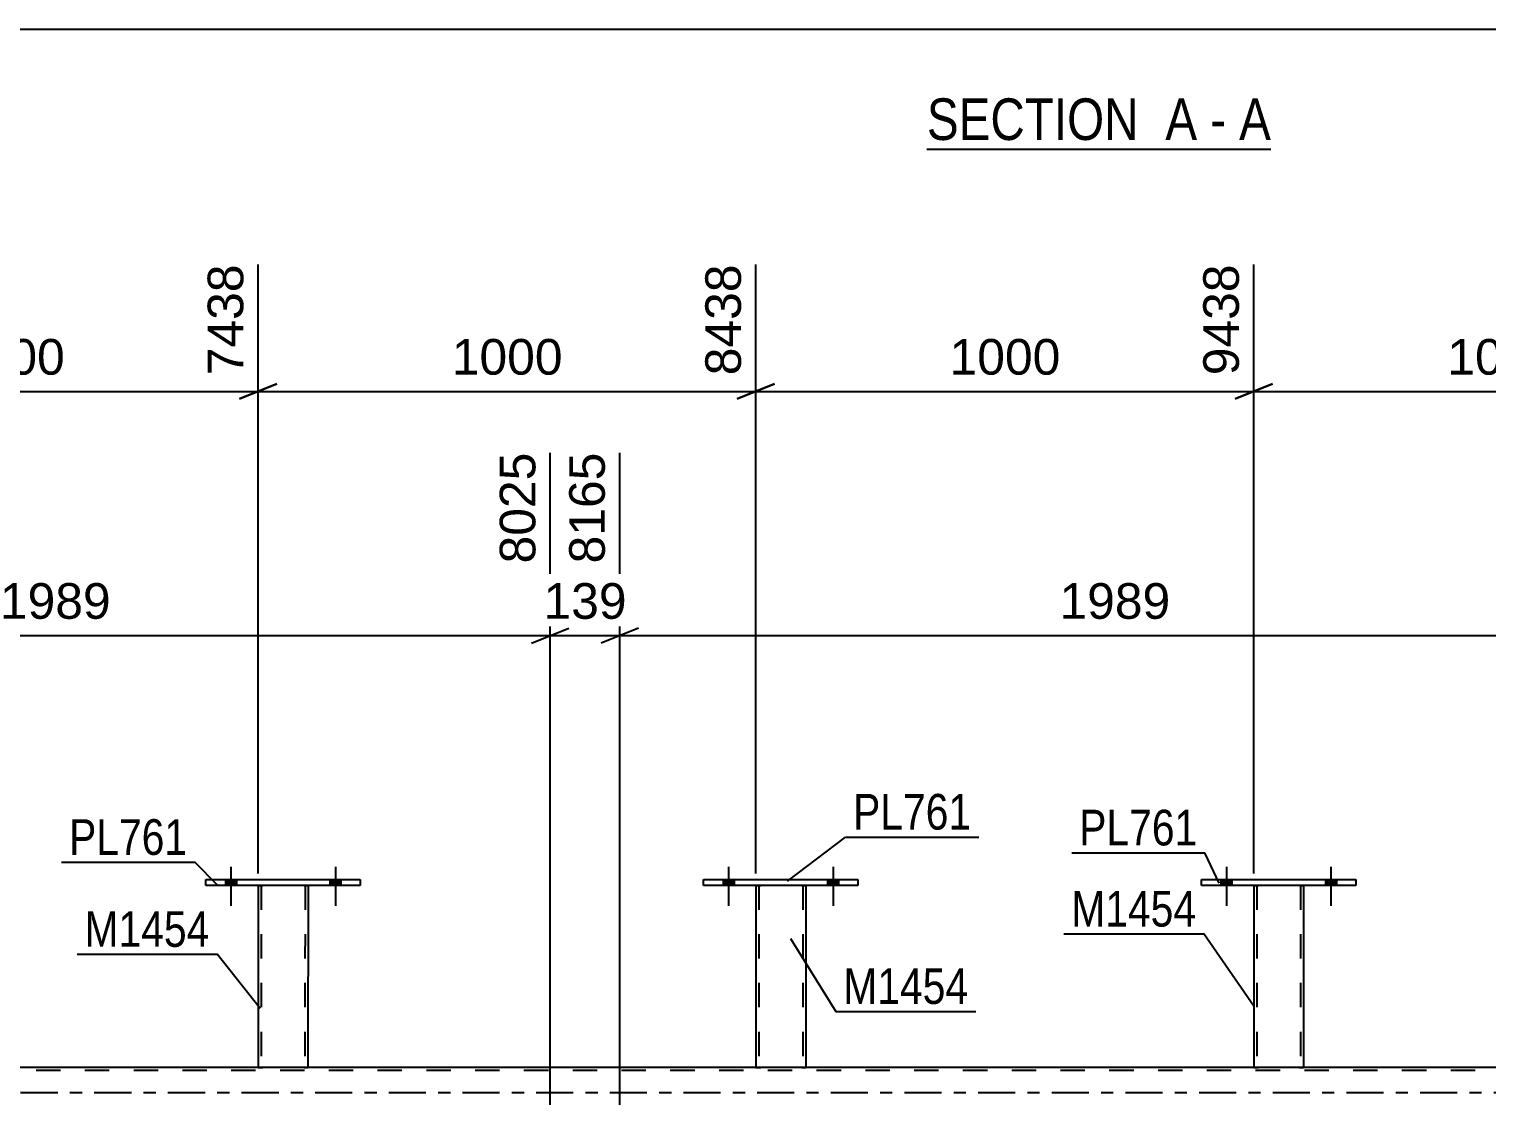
# Model space of a CAD drawing. Header units: millimetres. Extents: x -47 to 794, y -421 to 173.
# Drawn here: x 277.2 to 394.3, y -1 to 85.4 of the extents above; entities that cross this region are included whole.
import ezdxf

# ---------------------------------------------------------------- set-up
doc = ezdxf.new("R2010")
doc.units = ezdxf.units.MM
doc.linetypes.add('DXK_LINE_DOT2', pattern=[3.9198, 1.9599, -1.9599])
doc.linetypes.add('DXK_LINE_DOT3', pattern=[5.9187, 2.979, -0.9799, 0.9799, -0.9799])
doc.styles.add('Arial', font='arial.ttf', dxfattribs={"height": 0.2})
doc.styles.add('Arial Narrow', font='ARIALN.TTF', dxfattribs={"height": 0.2})

# ---------------------------------------------------------------- blocks, each defined once
blk = doc.blocks.new('Unknown-203724041-12 - 2543')
at = {"color": 6, "linetype": 'Continuous'}
blk.add_line((349.33, 75.79), (376.98, 75.79), dxfattribs=at)
at = {"color": 0, "linetype": 'Continuous'}
for points in [[(367.44, 76.54), (367.44, 80.04), (349.33, 80.04), (349.33, 76.54)], [(371.05, 76.54), (371.05, 80.04), (368.49, 80.04), (368.49, 76.54)], [(373.37, 76.54), (373.37, 80.04), (372.1, 80.04), (372.1, 76.54)], [(376.98, 76.54), (376.98, 80.04), (374.42, 80.04), (374.42, 76.54)]]:
    blk.add_wipeout(points, dxfattribs=at)
at = {"color": 7, "linetype": 'Continuous', "style": 'Arial Narrow'}
for s, p in [('SECTION ', (349.33, 76.54)), ('A', (368.49, 76.54)), ('A', (374.42, 76.54)), ('-', (372.1, 76.54))]:
    blk.add_text(s, height=3.34, dxfattribs=at).set_placement(p)
blk = doc.blocks.new('Bolt-203724041-3532 - 3466')
at = {"linetype": 'Continuous'}
for points in [[(292.96, 16.64), (293.84, 16.64), (293.84, 17.12), (292.96, 17.12)], [(301.36, 16.64), (302.24, 16.64), (302.24, 17.12), (301.36, 17.12)]]:
    blk.add_hatch(color=1, dxfattribs=at).paths.add_polyline_path(points)
at = {"color": 1, "linetype": 'Continuous'}
for p, q in [((293.4, 18.12), (293.4, 15)), ((301.8, 18.12), (301.8, 15)), ((292.96, 17.12), (292.96, 16.64)), ((293.84, 17.12), (293.84, 16.64)), ((301.36, 17.12), (301.36, 16.64)), ((302.24, 17.12), (302.24, 16.64))]:
    blk.add_line(p, q, dxfattribs=at)
blk = doc.blocks.new('Part-203724041-3563 - 3466')
at = {"color": 7, "linetype": 'DXK_LINE_DOT2'}
for p, q in [((718.73, 1.76), (33.84, 1.76)), ((299.59, 2), (299.11, 2)), ((339.59, 2), (339.11, 2)), ((379.59, 2), (379.11, 2))]:
    blk.add_line(p, q, dxfattribs=at)
at = {"color": 2, "linetype": 'Continuous'}
for p, q in [((299.11, 2), (259.59, 2)), ((339.11, 2), (299.59, 2)), ((379.11, 2), (339.59, 2)), ((419.11, 2), (379.59, 2))]:
    blk.add_line(p, q, dxfattribs=at)
at = {"color": 7, "linetype": 'DXK_LINE_DOT3'}
blk.add_line((33.84, 0), (728.53, 0), dxfattribs=at)
blk = doc.blocks.new('Bolt-203724041-3528 - 3466')
at = {"linetype": 'Continuous'}
for points in [[(372.96, 16.64), (373.84, 16.64), (373.84, 17.12), (372.96, 17.12)], [(381.36, 16.64), (382.24, 16.64), (382.24, 17.12), (381.36, 17.12)]]:
    blk.add_hatch(color=1, dxfattribs=at).paths.add_polyline_path(points)
at = {"color": 1, "linetype": 'Continuous'}
for p, q in [((373.4, 18.12), (373.4, 15)), ((381.8, 18.12), (381.8, 15)), ((372.96, 17.12), (372.96, 16.64)), ((373.84, 17.12), (373.84, 16.64)), ((381.36, 17.12), (381.36, 16.64)), ((382.24, 17.12), (382.24, 16.64))]:
    blk.add_line(p, q, dxfattribs=at)
blk = doc.blocks.new('Bolt-203724041-3529 - 3466')
at = {"linetype": 'Continuous'}
for points in [[(372.96, 16.64), (373.84, 16.64), (373.84, 17.12), (372.96, 17.12)], [(381.36, 16.64), (382.24, 16.64), (382.24, 17.12), (381.36, 17.12)]]:
    blk.add_hatch(color=1, dxfattribs=at).paths.add_polyline_path(points)
at = {"color": 1, "linetype": 'Continuous'}
for p, q in [((373.4, 18.12), (373.4, 15)), ((381.8, 18.12), (381.8, 15)), ((372.96, 17.12), (372.96, 16.64)), ((373.84, 17.12), (373.84, 16.64)), ((381.36, 17.12), (381.36, 16.64)), ((382.24, 17.12), (382.24, 16.64))]:
    blk.add_line(p, q, dxfattribs=at)
blk = doc.blocks.new('Bolt-203724041-3530 - 3466')
at = {"linetype": 'Continuous'}
for points in [[(332.95, 16.64), (333.83, 16.64), (333.83, 17.12), (332.95, 17.12)], [(341.35, 16.64), (342.23, 16.64), (342.23, 17.12), (341.35, 17.12)]]:
    blk.add_hatch(color=1, dxfattribs=at).paths.add_polyline_path(points)
at = {"color": 1, "linetype": 'Continuous'}
for p, q in [((333.39, 18.12), (333.39, 15)), ((341.79, 18.12), (341.79, 15)), ((332.95, 17.12), (332.95, 16.64)), ((333.83, 17.12), (333.83, 16.64)), ((341.35, 17.12), (341.35, 16.64)), ((342.23, 17.12), (342.23, 16.64))]:
    blk.add_line(p, q, dxfattribs=at)
blk = doc.blocks.new('Bolt-203724041-3531 - 3466')
at = {"linetype": 'Continuous'}
for points in [[(332.95, 16.64), (333.83, 16.64), (333.83, 17.12), (332.95, 17.12)], [(341.35, 16.64), (342.23, 16.64), (342.23, 17.12), (341.35, 17.12)]]:
    blk.add_hatch(color=1, dxfattribs=at).paths.add_polyline_path(points)
at = {"color": 1, "linetype": 'Continuous'}
for p, q in [((333.39, 18.12), (333.39, 15)), ((341.79, 18.12), (341.79, 15)), ((332.95, 17.12), (332.95, 16.64)), ((333.83, 17.12), (333.83, 16.64)), ((341.35, 17.12), (341.35, 16.64)), ((342.23, 17.12), (342.23, 16.64))]:
    blk.add_line(p, q, dxfattribs=at)
blk = doc.blocks.new('Bolt-203724041-3533 - 3466')
at = {"linetype": 'Continuous'}
for points in [[(292.96, 16.64), (293.84, 16.64), (293.84, 17.12), (292.96, 17.12)], [(301.36, 16.64), (302.24, 16.64), (302.24, 17.12), (301.36, 17.12)]]:
    blk.add_hatch(color=1, dxfattribs=at).paths.add_polyline_path(points)
at = {"color": 1, "linetype": 'Continuous'}
for p, q in [((293.4, 18.12), (293.4, 15)), ((301.8, 18.12), (301.8, 15)), ((292.96, 17.12), (292.96, 16.64)), ((293.84, 17.12), (293.84, 16.64)), ((301.36, 17.12), (301.36, 16.64)), ((302.24, 17.12), (302.24, 16.64))]:
    blk.add_line(p, q, dxfattribs=at)
blk = doc.blocks.new('Part-203724041-3698 - 3466')
at = {"color": 2, "linetype": 'Continuous'}
for p, q in [((371.4, 16.64), (371.4, 17.12)), ((371.4, 17.12), (383.8, 17.12)), ((383.8, 16.64), (371.4, 16.64)), ((383.8, 17.12), (383.8, 16.64))]:
    blk.add_line(p, q, dxfattribs=at)
blk = doc.blocks.new('Part-203724041-3703 - 3466')
at = {"color": 2, "linetype": 'Continuous'}
for p, q in [((375.6, 16.64), (375.59, 2)), ((379.6, 16.64), (379.59, 2)), ((375.63, 2), (375.59, 2)), ((375.73, 2), (375.63, 2)), ((375.89, 2), (375.73, 2)), ((379.3, 2), (375.89, 2)), ((379.45, 2), (379.3, 2)), ((379.56, 2), (379.45, 2)), ((379.59, 2), (379.56, 2))]:
    blk.add_line(p, q, dxfattribs=at)
at = {"color": 7, "linetype": 'DXK_LINE_DOT2'}
for p, q in [((375.6, 16.64), (375.6, 16.64)), ((375.6, 16.64), (375.6, 16.64)), ((375.6, 16.64), (375.6, 16.64)), ((375.63, 16.64), (375.6, 16.64)), ((375.6, 16.64), (375.63, 16.64)), ((375.74, 16.64), (375.63, 16.64)), ((375.63, 16.64), (375.74, 16.64)), ((375.89, 16.64), (375.74, 16.64)), ((375.74, 16.64), (375.89, 16.64)), ((375.84, 16.64), (375.83, 2)), ((375.84, 16.64), (375.84, 16.64)), ((375.86, 16.64), (375.84, 16.64)), ((375.84, 16.64), (375.86, 16.64)), ((375.91, 16.64), (375.86, 16.64)), ((375.86, 16.64), (375.91, 16.64)), ((379.3, 16.64), (375.89, 16.64)), ((379.3, 16.64), (375.89, 16.64)), ((379.21, 16.64), (375.91, 16.64)), ((375.91, 16.64), (375.98, 16.64)), ((379.29, 16.64), (375.98, 16.64)), ((379.29, 16.64), (379.21, 16.64)), ((379.34, 16.64), (379.29, 16.64)), ((379.29, 16.64), (379.34, 16.64)), ((379.3, 16.64), (379.46, 16.64)), ((379.46, 16.64), (379.3, 16.64)), ((379.36, 16.64), (379.34, 16.64)), ((379.34, 16.64), (379.36, 16.64)), ((379.36, 16.64), (379.35, 2)), ((379.36, 16.64), (379.36, 16.64)), ((379.46, 16.64), (379.56, 16.64)), ((379.56, 16.64), (379.46, 16.64)), ((379.56, 16.64), (379.6, 16.64)), ((379.6, 16.64), (379.56, 16.64)), ((379.6, 16.64), (379.6, 16.64)), ((379.6, 16.64), (379.6, 16.64)), ((379.6, 16.64), (379.6, 16.64)), ((375.59, 2), (375.63, 2)), ((375.63, 2), (375.73, 2)), ((375.73, 2), (375.89, 2)), ((375.83, 2), (375.85, 2)), ((375.83, 2), (375.85, 2)), ((379.2, 2), (375.85, 2)), ((375.85, 2), (375.89, 2)), ((379.3, 2), (375.89, 2)), ((375.89, 2), (375.9, 2)), ((375.9, 2), (375.98, 2)), ((379.28, 2), (375.98, 2)), ((379.28, 2), (379.2, 2)), ((379.33, 2), (379.28, 2)), ((379.28, 2), (379.33, 2)), ((379.3, 2), (379.45, 2)), ((379.35, 2), (379.33, 2)), ((379.33, 2), (379.35, 2)), ((379.45, 2), (379.56, 2)), ((379.56, 2), (379.59, 2))]:
    blk.add_line(p, q, dxfattribs=at)
blk = doc.blocks.new('Part-203724041-3708 - 3466')
at = {"color": 2, "linetype": 'Continuous'}
for p, q in [((331.39, 16.64), (331.39, 17.12)), ((331.39, 17.12), (343.79, 17.12)), ((343.79, 16.64), (331.39, 16.64)), ((343.79, 17.12), (343.79, 16.64))]:
    blk.add_line(p, q, dxfattribs=at)
blk = doc.blocks.new('Part-203724041-3713 - 3466')
at = {"color": 2, "linetype": 'Continuous'}
for p, q in [((335.59, 16.64), (335.59, 2)), ((339.59, 16.64), (339.59, 2)), ((335.63, 2), (335.59, 2)), ((335.73, 2), (335.63, 2)), ((335.89, 2), (335.73, 2)), ((339.29, 2), (335.89, 2)), ((339.45, 2), (339.29, 2)), ((339.55, 2), (339.45, 2)), ((339.59, 2), (339.55, 2))]:
    blk.add_line(p, q, dxfattribs=at)
at = {"color": 7, "linetype": 'DXK_LINE_DOT2'}
for p, q in [((335.59, 16.64), (335.59, 16.64)), ((335.59, 16.64), (335.59, 16.64)), ((335.59, 16.64), (335.59, 16.64)), ((335.63, 16.64), (335.59, 16.64)), ((335.59, 16.64), (335.63, 16.64)), ((335.74, 16.64), (335.63, 16.64)), ((335.63, 16.64), (335.74, 16.64)), ((335.89, 16.64), (335.74, 16.64)), ((335.74, 16.64), (335.89, 16.64)), ((335.83, 16.64), (335.83, 16.64)), ((335.83, 16.64), (335.83, 2)), ((335.85, 16.64), (335.83, 16.64)), ((335.83, 16.64), (335.85, 16.64)), ((335.9, 16.64), (335.85, 16.64)), ((335.85, 16.64), (335.9, 16.64)), ((339.3, 16.64), (335.89, 16.64)), ((339.3, 16.64), (335.89, 16.64)), ((339.21, 16.64), (335.9, 16.64)), ((335.9, 16.64), (335.98, 16.64)), ((339.28, 16.64), (335.98, 16.64)), ((339.28, 16.64), (339.21, 16.64)), ((339.34, 16.64), (339.28, 16.64)), ((339.28, 16.64), (339.34, 16.64)), ((339.3, 16.64), (339.45, 16.64)), ((339.45, 16.64), (339.3, 16.64)), ((339.35, 16.64), (339.34, 16.64)), ((339.34, 16.64), (339.35, 16.64)), ((339.35, 16.64), (339.35, 16.64)), ((339.35, 16.64), (339.35, 2)), ((339.45, 16.64), (339.56, 16.64)), ((339.56, 16.64), (339.45, 16.64)), ((339.56, 16.64), (339.59, 16.64)), ((339.59, 16.64), (339.56, 16.64)), ((339.59, 16.64), (339.59, 16.64)), ((339.59, 16.64), (339.59, 16.64)), ((339.59, 16.64), (339.59, 16.64)), ((335.59, 2), (335.63, 2)), ((335.63, 2), (335.73, 2)), ((335.73, 2), (335.89, 2)), ((335.83, 2), (335.85, 2)), ((335.83, 2), (335.85, 2)), ((339.2, 2), (335.85, 2)), ((335.85, 2), (335.89, 2)), ((339.29, 2), (335.89, 2)), ((335.89, 2), (335.9, 2)), ((335.9, 2), (335.98, 2)), ((339.28, 2), (335.98, 2)), ((339.28, 2), (339.2, 2)), ((339.33, 2), (339.28, 2)), ((339.28, 2), (339.33, 2)), ((339.29, 2), (339.45, 2)), ((339.35, 2), (339.33, 2)), ((339.33, 2), (339.35, 2)), ((339.45, 2), (339.55, 2)), ((339.55, 2), (339.59, 2))]:
    blk.add_line(p, q, dxfattribs=at)
blk = doc.blocks.new('Part-203724041-3718 - 3466')
at = {"color": 2, "linetype": 'Continuous'}
for p, q in [((291.4, 16.64), (291.4, 17.12)), ((291.4, 17.12), (303.8, 17.12)), ((303.8, 16.64), (291.4, 16.64)), ((303.8, 17.12), (303.8, 16.64))]:
    blk.add_line(p, q, dxfattribs=at)
blk = doc.blocks.new('Part-203724041-3723 - 3466')
at = {"color": 2, "linetype": 'Continuous'}
for p, q in [((295.6, 16.64), (295.59, 2)), ((299.6, 16.64), (299.59, 2)), ((295.63, 2), (295.59, 2)), ((295.73, 2), (295.63, 2)), ((295.89, 2), (295.73, 2)), ((299.29, 2), (295.89, 2)), ((299.45, 2), (299.29, 2)), ((299.55, 2), (299.45, 2)), ((299.59, 2), (299.55, 2))]:
    blk.add_line(p, q, dxfattribs=at)
at = {"color": 7, "linetype": 'DXK_LINE_DOT2'}
for p, q in [((295.6, 16.64), (295.6, 16.64)), ((295.6, 16.64), (295.6, 16.64)), ((295.6, 16.64), (295.6, 16.64)), ((295.63, 16.64), (295.6, 16.64)), ((295.6, 16.64), (295.63, 16.64)), ((295.74, 16.64), (295.63, 16.64)), ((295.63, 16.64), (295.74, 16.64)), ((295.89, 16.64), (295.74, 16.64)), ((295.74, 16.64), (295.89, 16.64)), ((295.84, 16.64), (295.83, 2)), ((295.84, 16.64), (295.84, 16.64)), ((295.85, 16.64), (295.84, 16.64)), ((295.84, 16.64), (295.85, 16.64)), ((295.91, 16.64), (295.85, 16.64)), ((295.85, 16.64), (295.91, 16.64)), ((299.3, 16.64), (295.89, 16.64)), ((299.3, 16.64), (295.89, 16.64)), ((299.21, 16.64), (295.91, 16.64)), ((295.91, 16.64), (295.98, 16.64)), ((299.29, 16.64), (295.98, 16.64)), ((299.29, 16.64), (299.21, 16.64)), ((299.34, 16.64), (299.29, 16.64)), ((299.29, 16.64), (299.34, 16.64)), ((299.3, 16.64), (299.46, 16.64)), ((299.46, 16.64), (299.3, 16.64)), ((299.36, 16.64), (299.34, 16.64)), ((299.34, 16.64), (299.36, 16.64)), ((299.36, 16.64), (299.35, 2)), ((299.36, 16.64), (299.36, 16.64)), ((299.46, 16.64), (299.56, 16.64)), ((299.56, 16.64), (299.46, 16.64)), ((299.56, 16.64), (299.6, 16.64)), ((299.6, 16.64), (299.56, 16.64)), ((299.6, 16.64), (299.6, 16.64)), ((299.6, 16.64), (299.6, 16.64)), ((299.6, 16.64), (299.6, 16.64)), ((295.59, 2), (295.63, 2)), ((295.63, 2), (295.73, 2)), ((295.73, 2), (295.89, 2)), ((295.83, 2), (295.85, 2)), ((295.83, 2), (295.85, 2)), ((299.2, 2), (295.85, 2)), ((295.85, 2), (295.89, 2)), ((299.29, 2), (295.89, 2)), ((295.89, 2), (295.9, 2)), ((295.9, 2), (295.98, 2)), ((299.33, 2), (295.98, 2)), ((299.28, 2), (299.2, 2)), ((299.33, 2), (299.28, 2)), ((299.29, 2), (299.45, 2)), ((299.35, 2), (299.33, 2)), ((299.33, 2), (299.35, 2)), ((299.45, 2), (299.55, 2)), ((299.55, 2), (299.59, 2))]:
    blk.add_line(p, q, dxfattribs=at)
blk = doc.blocks.new('StraightDimension-203724041-4779 - 3466')
at = {"color": 7, "linetype": 'Continuous'}
for p, q in [((335.59, 17.58), (335.59, 66.52)), ((375.6, 17.58), (375.6, 66.52)), ((337.09, 56.93), (334.09, 55.73)), ((335.59, 56.33), (375.6, 56.33)), ((374.1, 55.73), (377.1, 56.93))]:
    blk.add_line(p, q, dxfattribs=at)
at = {"color": 0}
blk.add_wipeout([(360.64, 57.08), (360.64, 61.28), (350.55, 61.28), (350.55, 57.08)], dxfattribs=at)
at = {"color": 3, "style": 'Arial'}
blk.add_text('1000', height=2.865, dxfattribs=at).set_placement((351.15, 57.68))
at = {"color": 0, "linetype": 'Continuous'}
blk.add_wipeout([(375, 67.12), (370.8, 67.12), (370.8, 57.03), (375, 57.03)], dxfattribs=at)
at = {"color": 3, "linetype": 'Continuous', "style": 'Arial'}
blk.add_text('9438', height=2.865, rotation=90.0002, dxfattribs=at).set_placement((374.4, 57.63))
blk = doc.blocks.new('StraightDimension-203724041-4710 - 3466')
at = {"color": 7, "linetype": 'Continuous'}
for p, q in [((404.21, -1), (404.21, 53.63)), ((324.65, -1), (324.65, 51.4)), ((326.15, 37.31), (323.15, 36.11)), ((324.65, 36.71), (404.21, 36.71)), ((402.71, 36.11), (405.71, 37.31))]:
    blk.add_line(p, q, dxfattribs=at)
at = {"color": 0, "linetype": 'Continuous'}
blk.add_wipeout([(403.61, 54.23), (399.41, 54.23), (399.41, 41.91), (403.61, 41.91)], dxfattribs=at)
at = {"color": 0}
blk.add_wipeout([(369.47, 37.46), (369.47, 41.66), (359.38, 41.66), (359.38, 37.46)], dxfattribs=at)
at = {"color": 3, "linetype": 'Continuous', "style": 'Arial'}
blk.add_text('10154', height=2.865, rotation=90.0002, dxfattribs=at).set_placement((403.01, 42.51))
at = {"color": 3, "style": 'Arial'}
blk.add_text('1989', height=2.865, dxfattribs=at).set_placement((359.98, 38.06))
blk = doc.blocks.new('StraightDimension-203724041-4895 - 3466')
at = {"color": 7, "linetype": 'Continuous'}
for p, q in [((255.6, 17.6), (255.6, 66.52)), ((295.6, 17.59), (295.6, 66.52)), ((257.1, 56.93), (254.1, 55.73)), ((255.6, 56.33), (295.6, 56.33)), ((294.1, 55.73), (297.1, 56.93))]:
    blk.add_line(p, q, dxfattribs=at)
at = {"color": 0}
blk.add_wipeout([(280.64, 57.08), (280.64, 61.28), (270.55, 61.28), (270.55, 57.08)], dxfattribs=at)
at = {"color": 3, "style": 'Arial'}
blk.add_text('1000', height=2.865, dxfattribs=at).set_placement((271.15, 57.68))
at = {"color": 0, "linetype": 'Continuous'}
blk.add_wipeout([(295, 67.12), (290.8, 67.12), (290.8, 57.03), (295, 57.03)], dxfattribs=at)
at = {"color": 3, "linetype": 'Continuous', "style": 'Arial'}
blk.add_text('7438', height=2.865, rotation=90.0002, dxfattribs=at).set_placement((294.4, 57.63))
blk = doc.blocks.new('StraightDimension-203724041-4771 - 3466')
at = {"color": 7, "linetype": 'Continuous'}
for p, q in [((415.6, 17.07), (415.6, 68.75)), ((375.6, 17.58), (375.6, 66.52)), ((377.1, 56.93), (374.1, 55.73)), ((375.6, 56.33), (415.6, 56.33)), ((414.1, 55.73), (417.1, 56.93))]:
    blk.add_line(p, q, dxfattribs=at)
at = {"color": 0}
blk.add_wipeout([(400.64, 57.08), (400.64, 61.28), (390.55, 61.28), (390.55, 57.08)], dxfattribs=at)
at = {"color": 3, "style": 'Arial'}
blk.add_text('1000', height=2.865, dxfattribs=at).set_placement((391.15, 57.68))
at = {"color": 0, "linetype": 'Continuous'}
blk.add_wipeout([(415, 69.35), (410.8, 69.35), (410.8, 57.03), (415, 57.03)], dxfattribs=at)
at = {"color": 3, "linetype": 'Continuous', "style": 'Arial'}
blk.add_text('10438', height=2.865, rotation=90.0002, dxfattribs=at).set_placement((414.4, 57.63))
blk = doc.blocks.new('StraightDimension-203724041-4644 - 3466')
at = {"color": 7, "linetype": 'Continuous'}
for p, q in [((239.51, -1), (239.51, 51.4)), ((319.07, -1), (319.07, 51.4)), ((241.01, 37.31), (238.01, 36.11)), ((239.51, 36.71), (319.07, 36.71)), ((317.57, 36.11), (320.57, 37.31))]:
    blk.add_line(p, q, dxfattribs=at)
at = {"color": 0, "linetype": 'Continuous'}
blk.add_wipeout([(318.47, 52), (314.27, 52), (314.27, 41.91), (318.47, 41.91)], dxfattribs=at)
at = {"color": 0}
blk.add_wipeout([(284.34, 37.46), (284.34, 41.66), (274.24, 41.66), (274.24, 37.46)], dxfattribs=at)
at = {"color": 3, "linetype": 'Continuous', "style": 'Arial'}
blk.add_text('8025', height=2.865, rotation=90.0002, dxfattribs=at).set_placement((317.87, 42.51))
at = {"color": 3, "style": 'Arial'}
blk.add_text('1989', height=2.865, dxfattribs=at).set_placement((274.84, 38.06))
blk = doc.blocks.new('StraightDimension-203724041-4732 - 3466')
at = {"color": 7, "linetype": 'Continuous'}
for p, q in [((319.07, -1), (319.07, 51.4)), ((324.65, -1), (324.65, 51.4)), ((317.57, 36.11), (320.57, 37.31)), ((319.07, 36.71), (324.65, 36.71)), ((326.15, 37.31), (323.15, 36.11))]:
    blk.add_line(p, q, dxfattribs=at)
at = {"color": 0}
blk.add_wipeout([(325.79, 37.46), (325.79, 41.66), (317.92, 41.66), (317.92, 37.46)], dxfattribs=at)
at = {"color": 3, "style": 'Arial'}
blk.add_text('139', height=2.865, dxfattribs=at).set_placement((318.52, 38.06))
at = {"color": 0, "linetype": 'Continuous'}
blk.add_wipeout([(324.05, 52), (319.85, 52), (319.85, 41.91), (324.05, 41.91)], dxfattribs=at)
at = {"color": 3, "linetype": 'Continuous', "style": 'Arial'}
blk.add_text('8165', height=2.865, rotation=90.0002, dxfattribs=at).set_placement((323.45, 42.51))
blk = doc.blocks.new('StraightDimension-203724041-4903 - 3466')
at = {"color": 7, "linetype": 'Continuous'}
for p, q in [((295.6, 17.59), (295.6, 66.52)), ((335.59, 17.58), (335.59, 66.52)), ((297.1, 56.93), (294.1, 55.73)), ((295.6, 56.33), (335.59, 56.33)), ((334.09, 55.73), (337.09, 56.93))]:
    blk.add_line(p, q, dxfattribs=at)
at = {"color": 0}
blk.add_wipeout([(320.64, 57.08), (320.64, 61.28), (310.55, 61.28), (310.55, 57.08)], dxfattribs=at)
at = {"color": 3, "style": 'Arial'}
blk.add_text('1000', height=2.865, dxfattribs=at).set_placement((311.15, 57.68))
at = {"color": 0, "linetype": 'Continuous'}
blk.add_wipeout([(334.99, 67.12), (330.79, 67.12), (330.79, 57.03), (334.99, 57.03)], dxfattribs=at)
at = {"color": 3, "linetype": 'Continuous', "style": 'Arial'}
blk.add_text('8438', height=2.865, rotation=90.0002, dxfattribs=at).set_placement((334.39, 57.63))
blk = doc.blocks.new('StraightDimension-203724041-3424 - 2543')
at = {"color": 7, "linetype": 'Continuous'}
blk.add_line((8.34, 85.44), (718.79, 85.44), dxfattribs=at)
blk = doc.blocks.new('Mark-203724041-3709 - 3466')
at = {"color": 30, "linetype": 'Continuous'}
for p, q in [((338.37, 12.38), (342.01, 6.51)), ((342.01, 6.51), (353.26, 6.51))]:
    blk.add_line(p, q, dxfattribs=at)
at = {"color": 0}
blk.add_wipeout([(352.66, 7.11), (352.66, 10.11), (342.61, 10.11), (342.61, 7.11)], dxfattribs=at)
blk.add_wipeout([(352.66, 7.11), (352.66, 10.11), (342.61, 10.11), (342.61, 7.11)], dxfattribs=at)
at = {"color": 3, "style": 'Arial Narrow'}
blk.add_text('M1454', height=2.863, dxfattribs=at).set_placement((342.61, 7.11))
blk = doc.blocks.new('Mark-203724041-3694 - 3466')
at = {"color": 30, "linetype": 'Continuous'}
for p in [(360.97, 19.25), (372.81, 16.81)]:
    blk.add_line(p, (371.67, 19.25), dxfattribs=at)
at = {"color": 0}
blk.add_wipeout([(371.07, 19.85), (371.07, 22.85), (361.57, 22.85), (361.57, 19.85)], dxfattribs=at)
blk.add_wipeout([(371.07, 19.85), (371.07, 22.85), (361.57, 22.85), (361.57, 19.85)], dxfattribs=at)
at = {"color": 3, "style": 'Arial Narrow'}
blk.add_text('PL761', height=2.863, dxfattribs=at).set_placement((361.57, 19.85))
blk = doc.blocks.new('Mark-203724041-3699 - 3466')
at = {"color": 30, "linetype": 'Continuous'}
for p in [(360.33, 12.73), (375.59, 6.93)]:
    blk.add_line(p, (371.58, 12.73), dxfattribs=at)
at = {"color": 0}
blk.add_wipeout([(370.98, 13.33), (370.98, 16.33), (360.93, 16.33), (360.93, 13.33)], dxfattribs=at)
blk.add_wipeout([(370.98, 13.33), (370.98, 16.33), (360.93, 16.33), (360.93, 13.33)], dxfattribs=at)
at = {"color": 3, "style": 'Arial Narrow'}
blk.add_text('M1454', height=2.863, dxfattribs=at).set_placement((360.93, 13.33))
blk = doc.blocks.new('Mark-203724041-3704 - 3466')
at = {"color": 30, "linetype": 'Continuous'}
for p, q in [((338.14, 16.97), (342.8, 20.52)), ((342.8, 20.52), (353.5, 20.52))]:
    blk.add_line(p, q, dxfattribs=at)
at = {"color": 0}
blk.add_wipeout([(352.9, 21.12), (352.9, 24.12), (343.4, 24.12), (343.4, 21.12)], dxfattribs=at)
blk.add_wipeout([(352.9, 21.12), (352.9, 24.12), (343.4, 24.12), (343.4, 21.12)], dxfattribs=at)
at = {"color": 3, "style": 'Arial Narrow'}
blk.add_text('PL761', height=2.863, dxfattribs=at).set_placement((343.4, 21.12))
blk = doc.blocks.new('Mark-203724041-3714 - 3466')
at = {"color": 30, "linetype": 'Continuous'}
for p in [(279.8, 18.49), (292.34, 16.64)]:
    blk.add_line(p, (290.51, 18.49), dxfattribs=at)
at = {"color": 0}
blk.add_wipeout([(289.91, 19.09), (289.91, 22.09), (280.4, 22.09), (280.4, 19.09)], dxfattribs=at)
blk.add_wipeout([(289.91, 19.09), (289.91, 22.09), (280.4, 22.09), (280.4, 19.09)], dxfattribs=at)
at = {"color": 3, "style": 'Arial Narrow'}
blk.add_text('PL761', height=2.863, dxfattribs=at).set_placement((280.4, 19.09))
blk = doc.blocks.new('Mark-203724041-3719 - 3466')
at = {"color": 30, "linetype": 'Continuous'}
for p in [(281.04, 11.1), (295.75, 6.74)]:
    blk.add_line(p, (292.3, 11.1), dxfattribs=at)
at = {"color": 0}
blk.add_wipeout([(291.7, 11.7), (291.7, 14.7), (281.64, 14.7), (281.64, 11.7)], dxfattribs=at)
blk.add_wipeout([(291.7, 11.7), (291.7, 14.7), (281.64, 14.7), (281.64, 11.7)], dxfattribs=at)
at = {"color": 3, "style": 'Arial Narrow'}
blk.add_text('M1454', height=2.863, dxfattribs=at).set_placement((281.64, 11.7))

msp = doc.modelspace()

# ---------------------------------------------------------------- block references
for name in ['StraightDimension-203724041-3424 - 2543', 'Unknown-203724041-12 - 2543', 'Bolt-203724041-3532 - 3466', 'Bolt-203724041-3533 - 3466', 'Bolt-203724041-3530 - 3466', 'Bolt-203724041-3531 - 3466', 'Bolt-203724041-3528 - 3466', 'Bolt-203724041-3529 - 3466', 'Part-203724041-3718 - 3466', 'Part-203724041-3723 - 3466', 'Part-203724041-3708 - 3466', 'Part-203724041-3713 - 3466', 'Part-203724041-3698 - 3466', 'Part-203724041-3703 - 3466', 'Part-203724041-3563 - 3466']:
    msp.add_blockref(name, (0, 0))

# ---------------------------------------------------------------- next in the draw order: block references
for name in ['StraightDimension-203724041-4895 - 3466', 'StraightDimension-203724041-4779 - 3466']:
    msp.add_blockref(name, (0, 0))

# ---------------------------------------------------------------- next in the draw order: block references
for name in ['StraightDimension-203724041-4710 - 3466', 'StraightDimension-203724041-4644 - 3466']:
    msp.add_blockref(name, (0, 0))

# ---------------------------------------------------------------- next in the draw order: block references
for name in ['StraightDimension-203724041-4771 - 3466', 'StraightDimension-203724041-4732 - 3466', 'Mark-203724041-3704 - 3466', 'Mark-203724041-3694 - 3466', 'Mark-203724041-3714 - 3466', 'Mark-203724041-3719 - 3466', 'Mark-203724041-3709 - 3466']:
    msp.add_blockref(name, (0, 0))

# ---------------------------------------------------------------- next in the draw order: block references
for name in ['StraightDimension-203724041-4903 - 3466', 'Mark-203724041-3699 - 3466']:
    msp.add_blockref(name, (0, 0))

doc.saveas('drawing.dxf')
